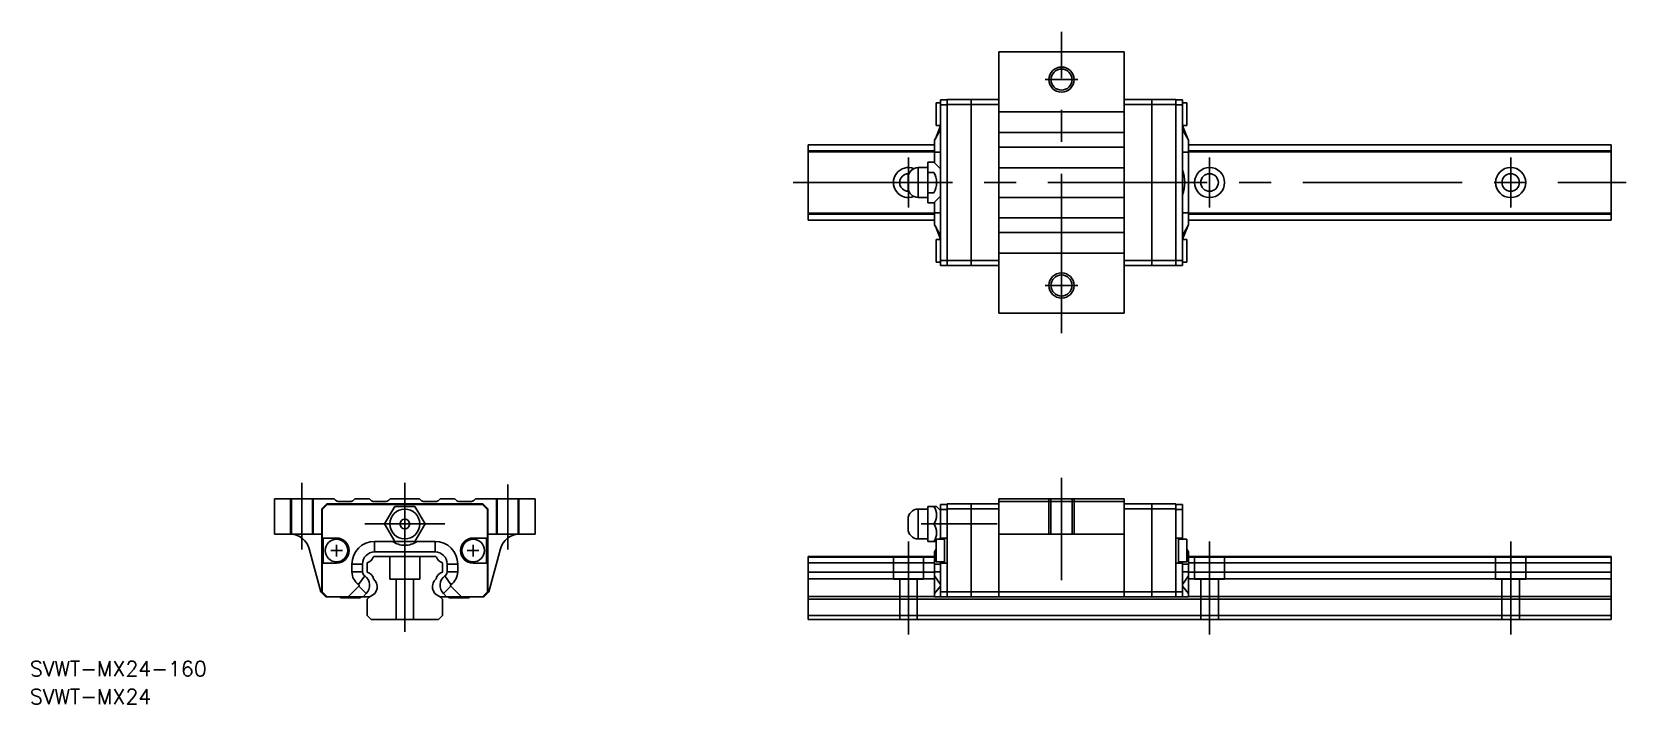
# Model space of a CAD drawing. Extents: x -74 to 243, y -17 to 117.
import ezdxf

# ---------------------------------------------------------------- set-up
doc = ezdxf.new("R2010")
doc.units = 0
doc.linetypes.add('CENTER', pattern=[50.8, 31.75, -6.35, 6.35, -6.35])
doc.linetypes.add('DASHED', pattern=[19.05, 12.7, -6.35])
doc.layers.get('0').update_dxf_attribs({"linetype": 'CONTINUOUS'})
doc.layers.add('CENTER', color=1, linetype='CENTER')
doc.styles.get("Standard").update_dxf_attribs({"font": 'txt.shx', "height": 3, "bigfont": 'bigfont.shx'})

msp = doc.modelspace()

# ---------------------------------------------------------------- linework, layer by layer
at = {"color": 7, "linetype": 'CONTINUOUS'}
for p, q in [((143.36, 113), (118.36, 113)), ((118.36, 113), (118.36, 61)), ((143.36, 61), (143.36, 113)), ((105.86, 98.35), (105.86, 102.85)), ((106.76, 102.85), (105.86, 102.85)), ((106.76, 102.5), (106.76, 103.5)), ((106.76, 103.5), (108.06, 103.5)), ((106.76, 102.5), (108.06, 102.5)), ((106.76, 71.5), (106.76, 102.5)), ((108.06, 102.55), (108.06, 103.55)), ((108.06, 103.55), (118.36, 103.55)), ((108.06, 102.55), (118.36, 102.55)), ((108.06, 97.65), (108.06, 102.55)), ((112.86, 70.45), (112.86, 103.55)), ((118.36, 103.5), (118.36, 104)), ((118.36, 70.5), (118.36, 103.5)), ((143.36, 103.5), (143.36, 104)), ((153.66, 103.55), (143.36, 103.55)), ((143.36, 70.5), (143.36, 103.5)), ((153.66, 102.55), (143.36, 102.55)), ((148.86, 70.45), (148.86, 103.55)), ((153.66, 102.55), (153.66, 103.55)), ((154.96, 103.5), (153.66, 103.5)), ((153.66, 71.45), (153.66, 102.55)), ((154.96, 102.5), (153.66, 102.5)), ((154.96, 102.5), (154.96, 103.5)), ((155.86, 102.85), (154.96, 102.85)), ((154.96, 71.5), (154.96, 102.5)), ((155.86, 98.35), (155.86, 102.85)), ((143.36, 101.05), (118.36, 101.05)), ((106.76, 97.53), (105.56, 95.43)), ((106.76, 97.53), (105.56, 95.43)), ((105.56, 95.43), (105.56, 93.03)), ((105.56, 95.43), (105.56, 93.03)), ((106.76, 98.29), (105.72, 95.71)), ((106.76, 98.29), (105.72, 95.71)), ((105.86, 98.35), (106.76, 98.35)), ((106.76, 98.29), (106.76, 98.29)), ((106.76, 97.53), (106.76, 98.29)), ((106.76, 97.53), (106.76, 98.29)), ((106.76, 98.29), (106.76, 98.29)), ((106.76, 97.53), (106.76, 97.53)), ((106.76, 97.53), (106.76, 97.53)), ((108.06, 96.47), (108.06, 97.65)), ((108.06, 96.47), (108.06, 97.65)), ((108.06, 71.45), (108.06, 96.47)), ((118.36, 96.95), (143.36, 96.95)), ((154.96, 98.35), (155.86, 98.35)), ((154.96, 98.29), (154.96, 98.29)), ((154.96, 97.53), (154.96, 98.29)), ((154.96, 98.29), (156, 95.71)), ((154.96, 97.53), (154.96, 97.53)), ((154.96, 97.53), (156.16, 95.43)), ((156.16, 95.43), (156.16, 93.03)), ((80.36, 94.5), (80.36, 93.32)), ((80.36, 94.5), (105.56, 94.5)), ((80.36, 93.1), (80.36, 93.32)), ((80.36, 93.32), (105.56, 93.32)), ((80.36, 80.9), (80.36, 93.1)), ((80.36, 93.1), (105.56, 93.1)), ((105.56, 93.03), (106.76, 93.03)), ((105.56, 90.9), (105.56, 93.03)), ((105.56, 93.03), (106.76, 93.03)), ((105.56, 90.9), (105.56, 93.03)), ((106.76, 93.03), (106.76, 93.03)), ((106.76, 93.03), (106.76, 93.03)), ((143.36, 94.05), (118.36, 94.05)), ((154.96, 93.03), (154.96, 93.03)), ((156.16, 93.03), (154.96, 93.03)), ((156.16, 94.5), (240.36, 94.5)), ((156.16, 93.32), (240.36, 93.32)), ((156.16, 93.1), (240.36, 93.1)), ((156.16, 87), (156.16, 93.03)), ((240.36, 94.5), (240.36, 93.32)), ((240.36, 93.1), (240.36, 93.32)), ((240.36, 80.9), (240.36, 93.1)), ((104.21, 89.97), (102.28, 89.97)), ((102.28, 89.97), (102.28, 84.03)), ((104.21, 89.02), (104.21, 91.04)), ((104.21, 91.04), (105.42, 91.04)), ((104.21, 89.02), (105.42, 89.02)), ((104.21, 84.98), (104.21, 89.02)), ((106.76, 89.7), (105.42, 91.04)), ((118.36, 89.95), (143.36, 89.95)), ((154.96, 89.45), (154.96, 89.45)), ((100.28, 86.03), (100.28, 87.97)), ((155.41, 87), (156.16, 87)), ((156.16, 87), (156.16, 80.97)), ((102.28, 84.03), (104.21, 84.03)), ((104.21, 84.98), (105.42, 84.98)), ((104.21, 82.96), (104.21, 84.98)), ((104.21, 82.96), (105.42, 82.96)), ((105.42, 82.96), (106.76, 84.3)), ((105.56, 83.1), (105.56, 80.97)), ((118.36, 84.05), (143.36, 84.05)), ((154.96, 84.55), (154.96, 84.55)), ((80.36, 80.9), (80.36, 80.68)), ((80.36, 80.9), (105.56, 80.9)), ((80.36, 79.5), (80.36, 80.68)), ((80.36, 80.68), (105.56, 80.68)), ((80.36, 79.5), (105.56, 79.5)), ((105.56, 78.57), (105.56, 80.97)), ((105.56, 80.97), (106.76, 80.97)), ((106.76, 80.97), (106.76, 80.97)), ((143.36, 79.95), (118.36, 79.95)), ((154.96, 80.97), (154.96, 80.97)), ((156.16, 80.97), (154.96, 80.97)), ((156.16, 78.57), (156.16, 80.97)), ((156.16, 80.9), (240.36, 80.9)), ((156.16, 80.68), (240.36, 80.68)), ((156.16, 79.5), (240.36, 79.5)), ((240.36, 80.9), (240.36, 80.68)), ((240.36, 79.5), (240.36, 80.68)), ((106.76, 76.47), (105.56, 78.57)), ((106.76, 75.71), (105.72, 78.29)), ((106.76, 76.47), (106.76, 76.47)), ((106.76, 76.47), (106.76, 75.71)), ((118.36, 77.05), (143.36, 77.05)), ((154.96, 76.47), (156.16, 78.57)), ((154.96, 75.71), (156, 78.29)), ((154.96, 76.47), (154.96, 76.47)), ((154.96, 76.47), (154.96, 75.71)), ((106.76, 75.65), (105.86, 75.65)), ((105.86, 75.65), (105.86, 71.15)), ((106.76, 75.71), (106.76, 75.71)), ((154.96, 75.71), (154.96, 75.71)), ((155.86, 75.65), (154.96, 75.65)), ((155.86, 75.65), (155.86, 71.15)), ((105.86, 71.15), (106.76, 71.15)), ((106.76, 71.5), (106.76, 70.5)), ((106.76, 71.5), (108.06, 71.5)), ((106.76, 70.5), (108.06, 70.5)), ((108.06, 71.45), (118.36, 71.45)), ((108.06, 71.45), (108.06, 70.45)), ((108.06, 70.45), (118.36, 70.45)), ((143.36, 72.95), (118.36, 72.95)), ((118.36, 70.5), (118.36, 70)), ((153.66, 71.45), (143.36, 71.45)), ((143.36, 70.5), (143.36, 70)), ((153.66, 70.45), (143.36, 70.45)), ((154.96, 71.5), (153.66, 71.5)), ((153.66, 71.45), (153.66, 70.45)), ((154.96, 70.5), (153.66, 70.5)), ((154.96, 71.5), (154.96, 70.5)), ((154.96, 71.15), (155.86, 71.15)), ((143.36, 61), (118.36, 61)), ((-14.05, 24), (-26, 24)), ((-26, 24), (-26, 17)), ((-15.55, 23), (-16.55, 22)), ((-15.5, 22.9), (-16.5, 21.9)), ((-10.65, 23), (-15.55, 23)), ((15.5, 22.9), (-15.5, 22.9)), ((-13.79, 23.74), (-14.05, 24)), ((-10.91, 23.45), (-13.09, 23.45)), ((-10.65, 23), (-10.71, 22.9)), ((-9.47, 23), (-10.65, 23)), ((-9.47, 23), (-10.65, 23)), ((-9.95, 24), (-10.21, 23.74)), ((-9.95, 24), (-7.05, 24)), ((-9.53, 22.9), (-9.47, 23)), ((15.55, 23), (-9.47, 23)), ((-6.79, 23.74), (-7.05, 24)), ((-3.91, 23.45), (-6.09, 23.45)), ((-2.02, 22.5), (-4.04, 19)), ((-2.95, 24), (-3.21, 23.74)), ((2.95, 24), (-2.95, 24)), ((2.02, 22.5), (-2.02, 22.5)), ((4.04, 19), (2.02, 22.5)), ((2.95, 24), (3.21, 23.74)), ((3.91, 23.45), (6.09, 23.45)), ((6.79, 23.74), (7.05, 24)), ((9.95, 24), (7.05, 24)), ((9.95, 24), (10.21, 23.74)), ((10.91, 23.45), (13.09, 23.45)), ((13.79, 23.74), (14.05, 24)), ((14.05, 24), (26, 24)), ((15.5, 22.9), (16.5, 21.9)), ((15.55, 23), (16.55, 22)), ((26, 24), (26, 17)), ((104.21, 19), (104.21, 22.5)), ((104.21, 22.5), (105.42, 22.5)), ((105.96, 22.5), (105.42, 22.5)), ((106.76, 21.7), (105.96, 22.5)), ((106.76, 22.9), (106.76, 21.9)), ((106.76, 22.9), (108.06, 22.9)), ((108.06, 23), (108.06, 22)), ((108.06, 23), (118.36, 23)), ((112.86, 4.5), (112.86, 23)), ((118.36, 24), (118.36, 23.5)), ((143.36, 24), (118.36, 24)), ((118.36, 23.5), (118.36, 17)), ((143.36, 23.5), (118.36, 23.5)), ((143.36, 24), (143.36, 23.5)), ((143.36, 23.5), (143.36, 17)), ((153.66, 23), (143.36, 23)), ((148.86, 4.5), (148.86, 23)), ((153.66, 23), (153.66, 22)), ((154.96, 22.9), (153.66, 22.9)), ((154.96, 22.9), (154.96, 21.9)), ((-16.55, 22), (-16.55, 11.95)), ((-16.5, 21.9), (-16.5, 16.2)), ((16.5, 21.9), (16.5, 16.2)), ((16.55, 22), (16.55, 5.5)), ((100.28, 19), (100.28, 19.97)), ((102.28, 21.97), (102.28, 19)), ((104.21, 21.97), (102.28, 21.97)), ((106.76, 21.9), (106.76, 16.2)), ((106.76, 21.9), (108.06, 21.9)), ((108.06, 22), (118.36, 22)), ((108.06, 22), (108.06, 5.5)), ((153.66, 22), (143.36, 22)), ((153.66, 22), (153.66, 5.5)), ((154.96, 21.9), (153.66, 21.9)), ((154.96, 21.9), (154.96, 16.2)), ((-26, 17), (-16.55, 17)), ((-16.5, 16.2), (-13.6, 16.2)), ((-16.25, 16.2), (-16.25, 11.2)), ((-4.04, 19), (-2.02, 15.5)), ((2.02, 15.5), (4.04, 19)), ((16.5, 16.2), (13.6, 16.2)), ((16.25, 16.2), (16.25, 11.2)), ((16.55, 17), (26, 17)), ((100.28, 18.03), (100.28, 19)), ((102.28, 19), (102.28, 16.03)), ((102.28, 16.03), (104.21, 16.03)), ((104.21, 15.5), (104.21, 19)), ((104.21, 19), (105.42, 19)), ((107.56, 15.95), (105.86, 15.95)), ((105.86, 15.95), (105.86, 11.45)), ((106.41, 15.95), (106.76, 16.3)), ((106.76, 15.95), (106.76, 16.2)), ((108.06, 16.2), (106.76, 16.2)), ((107.56, 16.2), (107.56, 11.2)), ((143.36, 17), (118.36, 17)), ((118.36, 17), (118.36, 5.5)), ((143.36, 17), (143.36, 5.5)), ((153.66, 16.2), (154.96, 16.2)), ((154.16, 16.2), (154.16, 11.2)), ((155.86, 15.95), (154.16, 15.95)), ((154.96, 15.95), (154.96, 16.2)), ((155.86, 15.95), (155.86, 11.45)), ((-16.75, 5.5), (-19.04, 14.04)), ((-6.03, 15.53), (-2.45, 15.53)), ((-6.03, 13.43), (-6.03, 15.53)), ((-6.03, 15.53), (-2.45, 15.53)), ((-6.03, 13.43), (-6.03, 15.53)), ((0, 13.43), (-6.03, 13.43)), ((0, 13.43), (-6.03, 13.43)), ((-2.45, 15.53), (-2.04, 15.53)), ((-2.02, 15.5), (2.02, 15.5)), ((0, 15.5), (0, 14.75)), ((0, 14.75), (0, 13.43)), ((0, 14.75), (0, 14.75)), ((0, 14.75), (0, 13.43)), ((0, 12.5), (0, 13.43)), ((0, 13.43), (6.03, 13.43)), ((6.03, 15.53), (2.45, 15.53)), ((6.03, 13.43), (6.03, 15.53)), ((16.75, 5.5), (19.04, 14.04)), ((104.21, 15.5), (105.42, 15.5)), ((105.42, 15.5), (105.86, 15.5)), ((105.56, 13.43), (105.86, 13.96)), ((105.56, 11.03), (105.56, 13.43)), ((156.16, 13.43), (155.86, 13.96)), ((156.16, 11.03), (156.16, 13.43)), ((-16.55, 8.75), (-16.55, 11.95)), ((-16.55, 11.95), (-16.55, 8.75)), ((-16.5, 11.2), (-16.5, 5.5)), ((-13.6, 11.2), (-16.5, 11.2)), ((-10.53, 11.03), (-10.53, 9.47)), ((-10.53, 11.03), (-10.53, 9.47)), ((-10.53, 11.03), (-8.43, 11.03)), ((-10.53, 11.03), (-8.43, 11.03)), ((-8.43, 9.47), (-8.43, 11.03)), ((-8.43, 9.47), (-8.43, 11.03)), ((-7.5, 11.29), (-7.5, 9.42)), ((-6.1, 12.5), (-6.32, 12.37)), ((6.1, 12.5), (-6.1, 12.5)), ((6.1, 12.5), (6.32, 12.37)), ((7.5, 11.29), (7.5, 9.42)), ((8.43, 9.47), (8.43, 11.03)), ((10.53, 11.03), (8.43, 11.03)), ((10.53, 11.03), (10.53, 9.47)), ((13.6, 11.2), (16.5, 11.2)), ((16.5, 11.2), (16.5, 5.5)), ((80.36, 12.5), (80.36, 12.37)), ((80.36, 12.5), (105.56, 12.5)), ((80.36, 11.29), (80.36, 12.37)), ((80.36, 12.37), (105.56, 12.37)), ((80.36, 11.29), (80.36, 9.42)), ((80.36, 11.29), (105.56, 11.29)), ((106.76, 11.03), (105.56, 11.03)), ((105.56, 9.47), (105.56, 11.03)), ((105.86, 11.45), (107.56, 11.45)), ((106.76, 11.2), (106.76, 11.45)), ((106.76, 11.45), (106.76, 11.24)), ((106.76, 11.24), (106.76, 11.03)), ((106.76, 11.2), (106.76, 5.5)), ((108.06, 11.2), (106.76, 11.2)), ((106.76, 11.03), (106.76, 11.03)), ((106.76, 11.03), (106.76, 9.47)), ((153.66, 11.2), (154.96, 11.2)), ((154.16, 11.45), (155.86, 11.45)), ((154.96, 11.2), (154.96, 11.45)), ((154.96, 11.45), (154.96, 11.24)), ((154.96, 11.24), (154.96, 11.03)), ((154.96, 11.2), (154.96, 5.5)), ((154.96, 11.03), (154.96, 11.03)), ((154.96, 11.03), (154.96, 9.47)), ((154.96, 11.03), (156.16, 11.03)), ((156.16, 12.5), (240.36, 12.5)), ((156.16, 12.37), (240.36, 12.37)), ((156.16, 11.29), (240.36, 11.29)), ((156.16, 9.47), (156.16, 11.03)), ((240.36, 12.5), (240.36, 12.37)), ((240.36, 11.29), (240.36, 12.37)), ((240.36, 11.29), (240.36, 9.42)), ((-16.55, 8.75), (-16.55, 5.5)), ((-9.17, 6.62), (-11.29, 4.5)), ((-9.17, 6.62), (-11.29, 4.5)), ((-10.53, 9.47), (-8.43, 9.47)), ((-10.53, 9.47), (-8.43, 9.47)), ((-9.2, 6.92), (-8, 8.65)), ((-9.2, 6.92), (-8, 8.65)), ((-9.17, 6.62), (-7.68, 5.13)), ((-9.17, 6.62), (-7.68, 5.13)), ((9.17, 6.62), (7.68, 5.13)), ((9.2, 6.92), (8, 8.65)), ((10.53, 9.47), (8.43, 9.47)), ((9.17, 6.62), (11.29, 4.5)), ((80.36, 8.07), (80.36, 9.42)), ((80.36, 9.42), (105.56, 9.42)), ((80.36, 4.59), (80.36, 8.07)), ((80.36, 8.07), (105.56, 8.07)), ((105.56, 8.65), (105.56, 9.47)), ((106.76, 9.47), (105.56, 9.47)), ((106.76, 6.92), (105.56, 8.65)), ((105.56, 5.13), (105.56, 8.65)), ((106.76, 6.62), (105.56, 5.13)), ((106.76, 9.47), (106.76, 9.47)), ((106.76, 6.92), (106.76, 6.92)), ((106.76, 6.62), (106.76, 4.5)), ((106.76, 6.62), (106.76, 6.62)), ((154.96, 9.47), (156.16, 9.47)), ((154.96, 9.47), (154.96, 9.47)), ((154.96, 6.92), (156.16, 8.65)), ((154.96, 6.92), (154.96, 6.92)), ((154.96, 6.62), (154.96, 4.5)), ((154.96, 6.62), (156.16, 5.13)), ((154.96, 6.62), (154.96, 6.62)), ((156.16, 8.65), (156.16, 9.47)), ((156.16, 9.42), (240.36, 9.42)), ((156.16, 5.13), (156.16, 8.65)), ((156.16, 8.07), (240.36, 8.07)), ((240.36, 8.07), (240.36, 9.42)), ((240.36, 4.59), (240.36, 8.07)), ((-16.75, 5.5), (-15.75, 4.5)), ((-16.55, 5.5), (-15.55, 4.5)), ((-16.5, 5.5), (-15.5, 4.5)), ((-15.75, 4.5), (-15.55, 4.5)), ((-15.55, 4.5), (-15.5, 4.5)), ((-15.5, 4.5), (-11.29, 4.5)), ((-12.8, 4.5), (-12.8, 4.3)), ((-8.8, 4.3), (-12.8, 4.3)), ((-11.29, 4.5), (-8.32, 4.5)), ((-11.29, 4.5), (-8.32, 4.5)), ((-8.8, 4.3), (-8.8, 4.5)), ((-8.32, 4.5), (-7.68, 5.13)), ((-8.32, 4.5), (-7.68, 5.13)), ((-8.32, 4.5), (-7, 4.5)), ((-8.32, 4.5), (-7, 4.5)), ((-6.91, 4.59), (-7.5, 4)), ((-7.5, 4), (-7.5, 0.8)), ((6.91, 4.59), (7.5, 4)), ((8.32, 4.5), (7, 4.5)), ((7.5, 4), (7.5, 0.8)), ((8.32, 4.5), (7.68, 5.13)), ((11.29, 4.5), (8.32, 4.5)), ((8.8, 4.5), (8.8, 4.3)), ((8.8, 4.3), (12.8, 4.3)), ((15.5, 4.5), (11.29, 4.5)), ((12.8, 4.3), (12.8, 4.5)), ((16.5, 5.5), (15.5, 4.5)), ((15.55, 4.5), (15.5, 4.5)), ((16.55, 5.5), (15.55, 4.5)), ((15.75, 4.5), (15.55, 4.5)), ((16.75, 5.5), (15.75, 4.5)), ((80.36, 4.59), (80.36, 4)), ((80.36, 4.59), (105.56, 4.59)), ((80.36, 4), (80.36, 0.8)), ((80.36, 4), (240.36, 4)), ((105.56, 4.5), (105.56, 5.13)), ((106.76, 4.5), (105.56, 4.5)), ((106.76, 5.5), (106.76, 4.5)), ((106.76, 5.5), (108.06, 5.5)), ((106.76, 4.5), (106.76, 4.5)), ((106.76, 4.5), (108.06, 4.5)), ((108.06, 5.5), (118.36, 5.5)), ((108.06, 5.5), (108.06, 4.5)), ((108.06, 4.5), (118.36, 4.5)), ((118.36, 5.5), (118.36, 4.5)), ((143.36, 5.5), (118.36, 5.5)), ((143.36, 4.5), (118.36, 4.5)), ((143.36, 5.5), (143.36, 4.5)), ((153.66, 5.5), (143.36, 5.5)), ((153.66, 4.5), (143.36, 4.5)), ((153.66, 5.5), (153.66, 4.5)), ((154.96, 5.5), (153.66, 5.5)), ((154.96, 4.5), (153.66, 4.5)), ((154.96, 5.5), (154.96, 4.5)), ((154.96, 4.5), (156.16, 4.5)), ((154.96, 4.5), (154.96, 4.5)), ((156.16, 4.5), (156.16, 5.13)), ((156.16, 4.59), (240.36, 4.59)), ((240.36, 4.59), (240.36, 4)), ((240.36, 4), (240.36, 0.8)), ((-7.5, 0.8), (-6.7, 0)), ((-6.7, 0), (6.7, 0)), ((7.5, 0.8), (6.7, 0)), ((80.36, 0.8), (80.36, 0)), ((80.36, 0.8), (240.36, 0.8)), ((80.36, 0), (240.36, 0)), ((240.36, 0.8), (240.36, 0))]:
    msp.add_line(p, q, dxfattribs=at)
at = {"color": 3, "linetype": 'DASHED'}
for p, q in [((-22.75, 24), (-22.75, 17)), ((-22.6, 24), (-22.6, 17)), ((-18.4, 24), (-18.4, 17)), ((-18.25, 24), (-18.25, 17)), ((18.25, 24), (18.25, 17)), ((18.4, 24), (18.4, 17)), ((22.6, 24), (22.6, 17)), ((22.75, 24), (22.75, 17)), ((128.36, 24), (128.36, 17)), ((128.76, 24), (128.76, 17)), ((132.96, 24), (132.96, 17)), ((133.36, 24), (133.36, 17)), ((-22.9, 17), (-18.25, 17)), ((22.9, 17), (18.25, 17)), ((-3, 12.52), (-3, 8)), ((3, 12.5), (3, 8)), ((97.36, 12.5), (97.36, 8)), ((103.36, 12.5), (103.36, 8)), ((157.36, 12.5), (157.36, 8)), ((163.36, 12.5), (163.36, 8)), ((217.36, 12.5), (217.36, 8)), ((223.36, 12.5), (223.36, 8)), ((-3, 8), (3, 8)), ((-1.75, 8), (-1.75, 0)), ((1.75, 8), (1.75, 0)), ((97.36, 8), (103.36, 8)), ((98.61, 8), (98.61, 0)), ((102.11, 8), (102.11, 0)), ((157.36, 8), (163.36, 8)), ((158.61, 8), (158.61, 0)), ((162.11, 8), (162.11, 0)), ((217.36, 8), (223.36, 8)), ((218.61, 8), (218.61, 0)), ((222.11, 8), (222.11, 0))]:
    msp.add_line(p, q, dxfattribs=at)
at = {"color": 7, "linetype": 'CONTINUOUS'}
for points in [[(106.76, 93.03, 0), (106.76, 90.5, 0), (106.76, 89.7, 0)], [(106.76, 93.03, 0), (106.76, 90.5, 0), (106.76, 89.7, 0)], [(154.96, 93.03, 0), (154.96, 90.5, 0), (154.96, 89.45, 0)], [(106.76, 80.97, 0), (106.76, 83.5, 0), (106.76, 84.3, 0)], [(154.96, 80.97, 0), (154.96, 83.5, 0), (154.96, 84.55, 0)]]:
    msp.add_polyline3d(points, dxfattribs=at)
at = {"color": 3, "linetype": 'CONTINUOUS'}
for centre in [(130.86, 107.5), (130.86, 66.5)]:
    msp.add_circle(centre, 2.5, dxfattribs=at)
at = {"color": 7, "linetype": 'CONTINUOUS'}
for centre, radius in [((130.86, 107.5), 2.1), ((160.36, 87), 3), ((220.36, 87), 3), ((160.36, 87), 1.75), ((220.36, 87), 1.75), ((130.86, 66.5), 2.1), ((0, 19), 0.97), ((-13.6, 13.7), 2.25), ((13.6, 13.7), 2.25)]:
    msp.add_circle(centre, radius, dxfattribs=at)
for centre, radius, start, end in [((257.02, 95.28), 150.27, 179.1421, 180.8579), ((257.02, 95.28), 150.27, 179.1421, 180.8579), ((4.71, 95.28), 150.27, 359.1421, 0.8579), ((100.36, 87), 3, 68.5655, 291.4345), ((102.28, 87.97), 2, 90, 180), ((101.92, 87), 4.04, 330.0046, 29.9954), ((148.78, 87.06), 6.63, 359.4557, 21.129), ((100.36, 87), 1.75, 87.4572, 272.5428), ((102.28, 86.03), 2, 180, 270), ((148.78, 86.94), 6.63, 338.871, 0.5443), ((257.02, 78.72), 150.27, 179.1421, 180.8579), ((4.71, 78.72), 150.27, 359.1421, 0.8579), ((-13.09, 24.45), 1, 225, 270), ((-10.91, 24.45), 1, 270, 315), ((-6.09, 24.45), 1, 225, 270), ((-3.91, 24.45), 1, 270, 315), ((3.91, 24.45), 1, 225, 270), ((6.09, 24.45), 1, 270, 315), ((10.91, 24.45), 1, 225, 270), ((13.09, 24.45), 1, 270, 315), ((102.86, 20.75), 3.1, 325.6466, 34.3534), ((0, 19), 2.97, 0, 270), ((102.28, 19.97), 2, 90, 180), ((-22.9, 13), 4, 15, 90), ((-13.6, 13.7), 2.5, 270, 90), ((0, 19), 2.97, 270, 0), ((13.6, 13.7), 2.5, 90, 270), ((22.9, 13), 4, 90, 165), ((102.28, 18.03), 2, 180, 270), ((102.86, 17.25), 3.1, 325.6466, 34.3534), ((-6.03, 11.03), 4.5, 90.0008, 179.9992), ((-6.03, 11.03), 4.5, 90.0008, 179.9992), ((-6.03, 11.03), 2.4, 90, 180), ((-6.03, 11.03), 2.4, 90, 180), ((0, 19), 4.25, 234.733, 270), ((0, 19), 4.25, 270, 305.267), ((6.03, 11.03), 4.5, 0.0008, 89.9992), ((6.03, 11.03), 2.4, 0, 90), ((-7.93, 12.93), 1.7, 284.651, 340.7738), ((7.93, 12.93), 1.7, 199.2262, 255.349), ((-7.43, 9.47), 3.1, 180.0008, 235.256), ((-7.43, 9.47), 3.1, 180.0008, 235.256), ((-9.31, 6.76), 0.2, 314.9998, 55.257), ((-7.43, 9.47), 1, 180, 235.2568), ((-7.43, 9.47), 1, 180, 235.2568), ((-9.31, 6.76), 2.3, 315, 55.2568), ((-9.31, 6.76), 2.3, 315, 55.2568), ((-7.93, 7.77), 1.7, 9.988, 75.349), ((-7.5, 6.5), 2, 287.1144, 51.5284), ((7.5, 6.5), 2, 128.4716, 252.8856), ((7.93, 7.77), 1.7, 104.651, 170.012), ((9.31, 6.76), 2.3, 124.7432, 225), ((7.43, 9.47), 1, 304.7432, 0), ((9.31, 6.76), 0.2, 124.7429, 225.0001), ((7.43, 9.47), 3.1, 304.744, 359.9992), ((243.8, 8.2), 137.04, 179.4675, 180.5325), ((17.93, 8.2), 137.04, 359.4675, 0.5325)]:
    msp.add_arc(centre, radius, start, end, dxfattribs=at)
at = {"layer": 'CENTER', "color": 1, "linetype": 'CENTER'}
for p, q in [((130.86, 57), (130.86, 117)), ((127.61, 107.5), (134.11, 107.5)), ((100.36, 92), (100.36, 82)), ((160.36, 92), (160.36, 82)), ((220.36, 92), (220.36, 82)), ((77.36, 87), (243.36, 87)), ((127.61, 66.5), (134.11, 66.5)), ((-20.5, 27.17), (-20.5, 13.89)), ((0, 27.17), (0, -2.49)), ((20.5, 26.83), (20.5, 13.89)), ((130.86, 28.16), (130.86, 7.79)), ((-7.97, 19), (7.97, 19)), ((118.01, 19), (102.9, 19)), ((-14.75, 13.7), (-12.45, 13.7)), ((-13.6, 14.85), (-13.6, 12.55)), ((12.45, 13.7), (14.75, 13.7)), ((13.6, 14.85), (13.6, 12.55)), ((100.36, 15.5), (100.36, -3)), ((160.36, 15.5), (160.36, -3)), ((220.36, 15.5), (220.36, -3))]:
    msp.add_line(p, q, dxfattribs=at)

# ---------------------------------------------------------------- texts
at = {"color": 7, "linetype": 'CONTINUOUS'}
for s, p in [('SVWT-MX24-160', (-74.7, -11.34)), ('SVWT-MX24', (-74.7, -16.87))]:
    msp.add_text(s, height=3, dxfattribs=at).set_placement(p)

doc.saveas('drawing.dxf')
